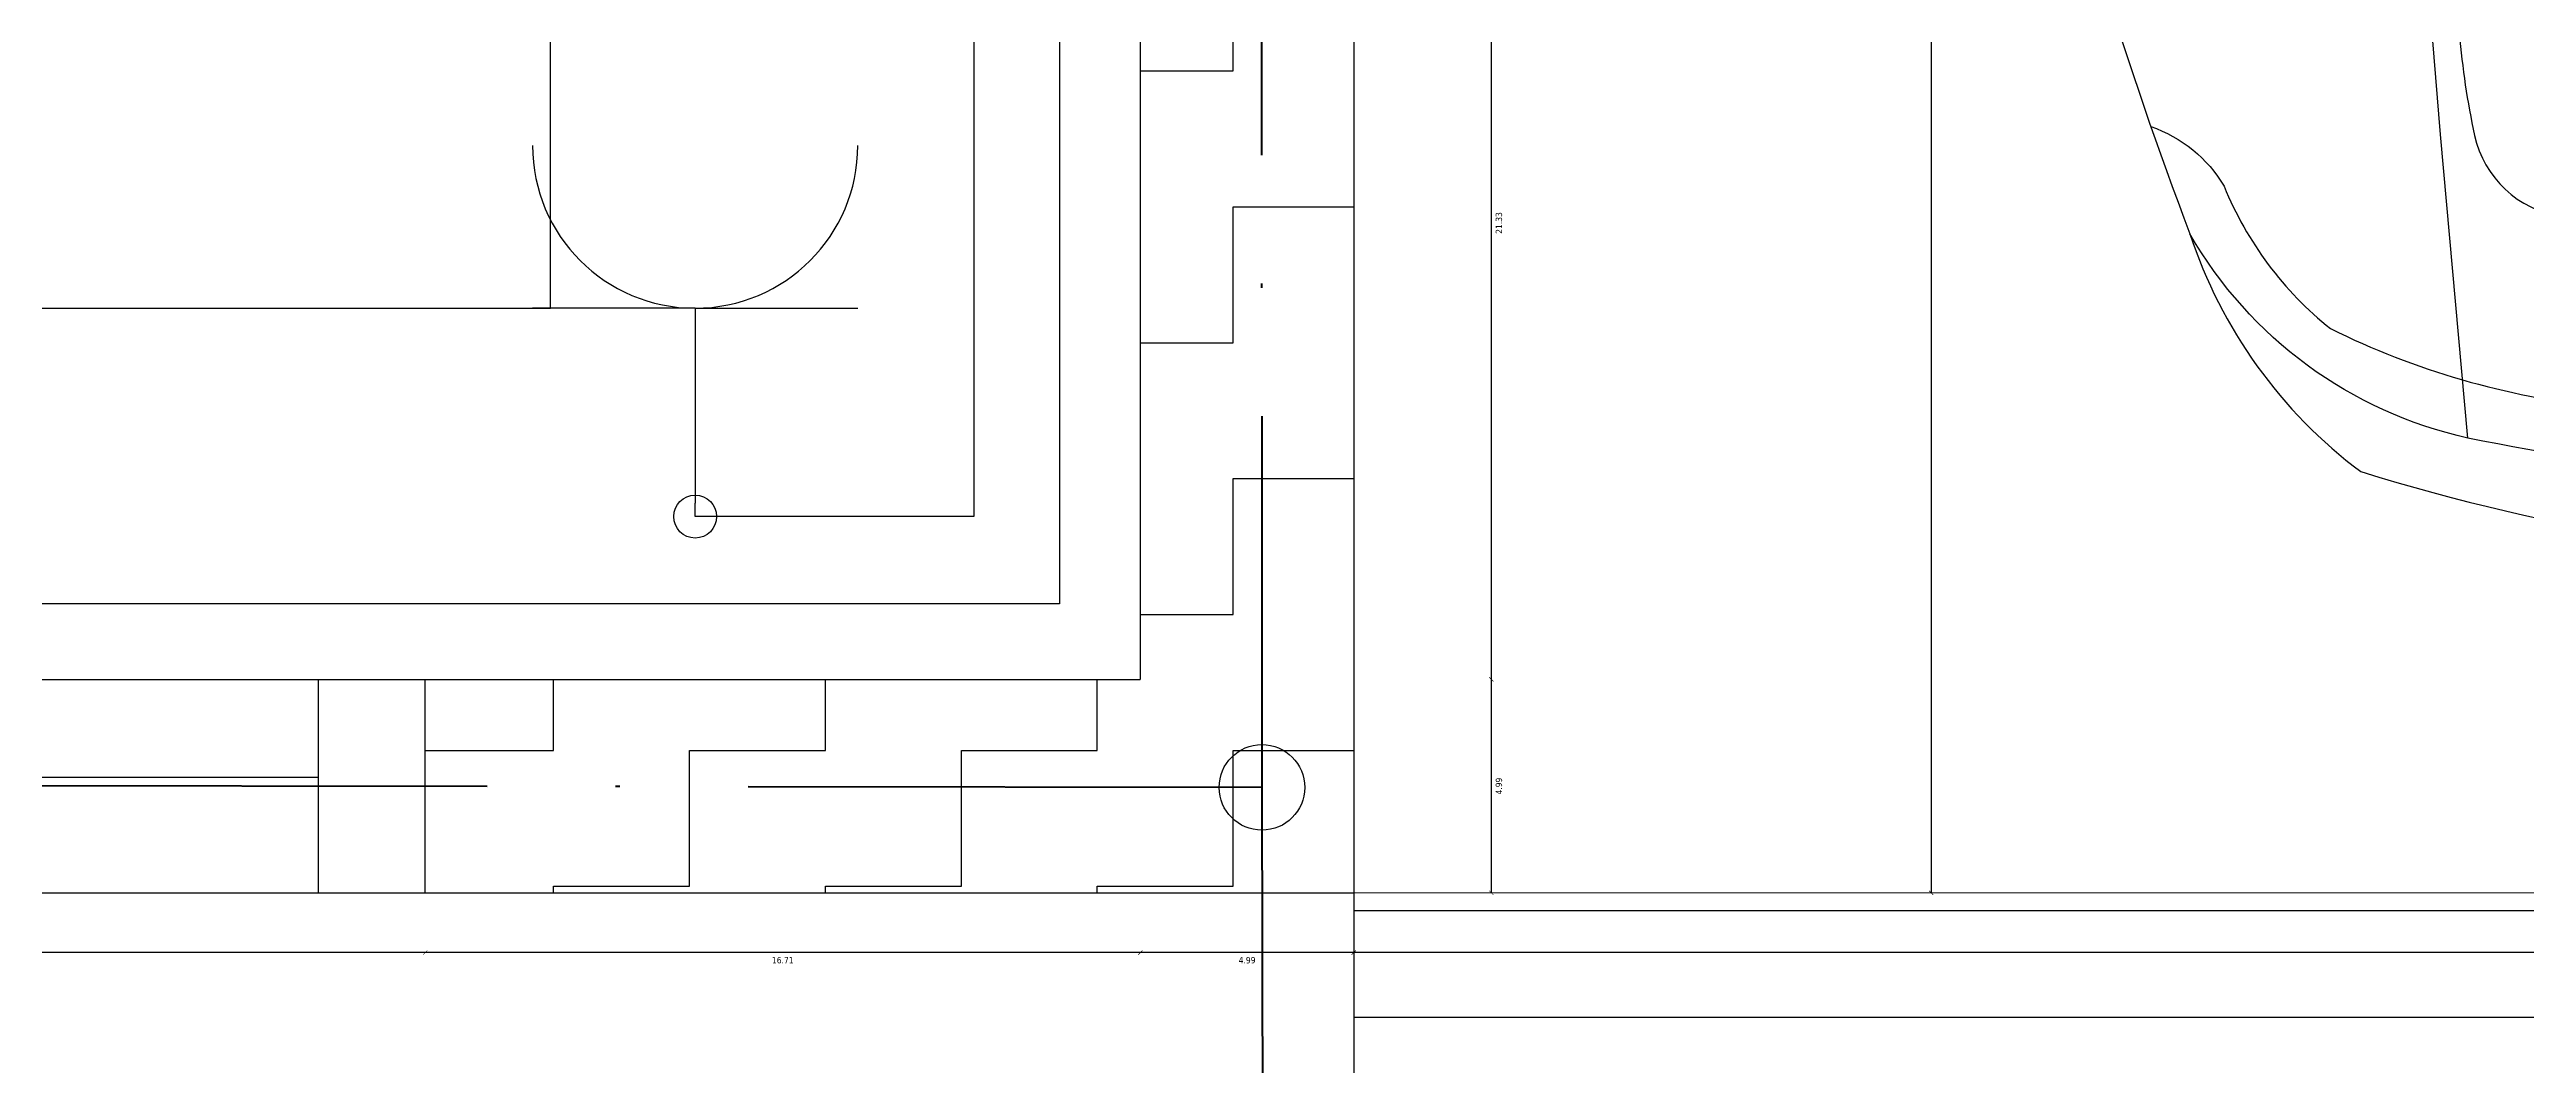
# Model space of a CAD drawing. Header units: millimetres. Extents: x 154 to 5560, y 36 to 724.
# Drawn here: x 1880.6 to 1938.5, y 153.9 to 177.6 of the extents above; entities that cross this region are included whole.
import ezdxf

# ---------------------------------------------------------------- set-up
doc = ezdxf.new("R2010")
doc.units = ezdxf.units.MM
doc.linetypes.add('ACAD_ISO10W100', pattern=[18, 12, -3, 0, -3])
for name, color, linetype in [('KUVVETLİ AKIM', 90, 'Continuous'), ('MİMARİ PLAN', 8, 'Continuous'), ('SEMBOL LİSTESİ', 7, 'Continuous'), ('topraklama', 104, 'Continuous')]:
    doc.layers.add(name, color=color, linetype=linetype)
doc.styles.add('taho', font='tahoma.ttf')
doc.dimstyles.new('PATO', dxfattribs={"dimtxt": 0.15, "dimasz": 0.1, "dimexe": 0.02, "dimexo": 0, "dimgap": 0.1, "dimtad": 2, "dimzin": 1, "dimdsep": 46, "dimtxsty": 'taho', "dimblk": 'ARCHTICK', "dimcen": 0.1, "dimse1": 1, "dimse2": 1, "dimclrd": 256, "dimclre": 1, "dimclrt": 256, "dimadec": 0, "dimazin": 0, "dimtfac": 1, "dimtix": 1, "dimtmove": 0, "dimatfit": 3, "dimldrblk": 'ARCHTICK', "dimfxl": 1, "dimtolj": 1, "dimtzin": 0, "dimarcsym": 0})

# ---------------------------------------------------------------- blocks, each defined once
blk = doc.blocks.new('_ARCHTICK')
at = {"color": 0, "linetype": 'ByBlock', "const_width": 0.15}
blk.add_lwpolyline([(-0.5, -0.5), (0.5, 0.5)], dxfattribs=at)
blk = doc.blocks.new('*D17')
at = {"layer": 'Defpoints', "color": 0, "transparency": 16777216}
for p in [(1906.108, 165.321), (1911.095, 160.334), (1906.108, 156.535)]:
    blk.add_point(p, dxfattribs=at)
at = {"layer": 'MİMARİ PLAN', "lineweight": -2, "transparency": 16777216}
blk.add_line((1911.095, 156.535), (1906.108, 156.535), dxfattribs=at)
at = {"layer": 'MİMARİ PLAN', "lineweight": -2, "transparency": 16777216, "xscale": 0.1, "yscale": 0.1, "zscale": 0.1, "rotation": 180}
blk.add_blockref('_ARCHTICK', (1906.108, 156.535), dxfattribs=at)
at = {"layer": 'MİMARİ PLAN', "lineweight": -2, "transparency": 16777216, "xscale": 0.1, "yscale": 0.1, "zscale": 0.1}
blk.add_blockref('_ARCHTICK', (1911.095, 156.535), dxfattribs=at)
at = {"layer": 'MİMARİ PLAN', "transparency": 16777216, "insert": (1908.602, 156.357), "char_height": 0.15, "attachment_point": 5, "style": 'taho'}
blk.add_mtext('\\A1;4.99', dxfattribs=at)
blk = doc.blocks.new('planta3')
for points in [[(-0.398, -0.8801), (0.2582, -0.8801, 0.155977), (0.3929, -0.9115, 0.222022), (0.4382, -0.8849, -0.111291), (0.7241, -0.9399, 0.080758), (0.7759, -0.9531), (1.3475, -0.9627, 0.035069), (1.8295, -0.8166, 0.153936), (2.0525, -0.6565, 0.073985), (2.1383, -0.1027, 0.073985)], [(1.7291, -0.8532, -0.178742), (1.7851, -0.7845, 0.128631), (1.9185, -0.6847, 0.089194), (1.9915, -0.4327, 0.036776), (2.0128, -0.1027, 0.036776), (1.9915, 0.2273, 0.089194), (1.9185, 0.4793, 0.128631), (1.7851, 0.5791, -0.178742), (1.7291, 0.6478)], [(1.8295, 0.6112, -0.211518), (2.021, 0.3506, -0.047818), (2.0696, -0.1027, -0.047818), (2.021, -0.556, -0.211518), (1.8295, -0.8166, -0.211518)]]:
    blk.add_lwpolyline(points, format="xyb")
blk.add_lwpolyline([(1.5036, -0.1027), (1.5036, -0.5136, 0.407574), (1.5629, -0.5655), (1.642, -0.5641, 0.03281), (1.7374, -0.5498, 0.311096), (1.8132, -0.4689), (1.8132, -0.1027), (1.8132, 0.2635, 0.311096), (1.7374, 0.3444, 0.03281), (1.642, 0.3587), (1.5629, 0.3601, 0.407574), (1.5036, 0.3082)], format="xyb", close=True)
blk.add_lwpolyline([(2.021, -0.556), (1.7365, -0.5818), (1.4349, -0.6063)])
blk = doc.blocks.new('*D47')
at = {"layer": 'Defpoints', "color": 0, "transparency": 16777216}
for p in [(1911.095, 184.248), (1906.108, 162.919), (1914.307, 162.919)]:
    blk.add_point(p, dxfattribs=at)
at = {"layer": 'MİMARİ PLAN', "lineweight": -2, "transparency": 16777216}
blk.add_line((1914.307, 184.248), (1914.307, 162.919), dxfattribs=at)
at = {"layer": 'MİMARİ PLAN', "lineweight": -2, "transparency": 16777216, "xscale": 0.1, "yscale": 0.1, "zscale": 0.1}
for p, rotation in [((1914.307, 184.248), 90), ((1914.307, 162.919), 270)]:
    blk.add_blockref('_ARCHTICK', p, dxfattribs=dict(at, rotation=rotation))
at = {"layer": 'MİMARİ PLAN', "transparency": 16777216, "insert": (1914.485, 173.584), "char_height": 0.15, "attachment_point": 5, "rotation": 90, "style": 'taho'}
blk.add_mtext('\\A1;21.33', dxfattribs=at)
blk = doc.blocks.new('*D48')
at = {"layer": 'Defpoints', "color": 0, "transparency": 16777216}
for p in [(1911.095, 162.919), (1911.095, 157.933), (1914.307, 157.933)]:
    blk.add_point(p, dxfattribs=at)
at = {"layer": 'MİMARİ PLAN', "lineweight": -2, "transparency": 16777216}
blk.add_line((1914.307, 162.919), (1914.307, 157.933), dxfattribs=at)
at = {"layer": 'MİMARİ PLAN', "lineweight": -2, "transparency": 16777216, "xscale": 0.1, "yscale": 0.1, "zscale": 0.1}
for p, rotation in [((1914.307, 162.919), 90), ((1914.307, 157.933), 270)]:
    blk.add_blockref('_ARCHTICK', p, dxfattribs=dict(at, rotation=rotation))
at = {"layer": 'MİMARİ PLAN', "transparency": 16777216, "insert": (1914.485, 160.426), "char_height": 0.15, "attachment_point": 5, "rotation": 90, "style": 'taho'}
blk.add_mtext('\\A1;4.99', dxfattribs=at)
blk = doc.blocks.new('*D49')
at = {"layer": 'Defpoints', "color": 0, "transparency": 16777216}
for p in [(1889.403, 165.321), (1906.108, 160.334), (1889.403, 156.535)]:
    blk.add_point(p, dxfattribs=at)
at = {"layer": 'MİMARİ PLAN', "lineweight": -2, "transparency": 16777216}
blk.add_line((1906.108, 156.535), (1889.403, 156.535), dxfattribs=at)
at = {"layer": 'MİMARİ PLAN', "lineweight": -2, "transparency": 16777216, "xscale": 0.1, "yscale": 0.1, "zscale": 0.1, "rotation": 180}
blk.add_blockref('_ARCHTICK', (1889.403, 156.535), dxfattribs=at)
at = {"layer": 'MİMARİ PLAN', "lineweight": -2, "transparency": 16777216, "xscale": 0.1, "yscale": 0.1, "zscale": 0.1}
blk.add_blockref('_ARCHTICK', (1906.108, 156.535), dxfattribs=at)
at = {"layer": 'MİMARİ PLAN', "transparency": 16777216, "insert": (1897.755, 156.357), "char_height": 0.15, "attachment_point": 5, "style": 'taho'}
blk.add_mtext('\\A1;16.71', dxfattribs=at)
blk = doc.blocks.new('*D50')
at = {"layer": 'Defpoints', "color": 0, "transparency": 16777216}
for p in [(1839.536, 165.321), (1889.403, 160.334), (1839.536, 156.535)]:
    blk.add_point(p, dxfattribs=at)
at = {"layer": 'MİMARİ PLAN', "lineweight": -2, "transparency": 16777216}
blk.add_line((1889.403, 156.535), (1839.536, 156.535), dxfattribs=at)
at = {"layer": 'MİMARİ PLAN', "lineweight": -2, "transparency": 16777216, "xscale": 0.1, "yscale": 0.1, "zscale": 0.1, "rotation": 180}
blk.add_blockref('_ARCHTICK', (1839.536, 156.535), dxfattribs=at)
at = {"layer": 'MİMARİ PLAN', "lineweight": -2, "transparency": 16777216, "xscale": 0.1, "yscale": 0.1, "zscale": 0.1}
blk.add_blockref('_ARCHTICK', (1889.403, 156.535), dxfattribs=at)
at = {"layer": 'MİMARİ PLAN', "transparency": 16777216, "insert": (1864.469, 156.356), "char_height": 0.15, "attachment_point": 5, "style": 'taho'}
blk.add_mtext('\\A1;49.87', dxfattribs=at)
blk = doc.blocks.new('*D59')
at = {"layer": 'Defpoints', "color": 0, "transparency": 16777216}
for p in [(1907.579, 352.481), (1907.579, 157.933), (1924.583, 157.933)]:
    blk.add_point(p, dxfattribs=at)
at = {"layer": 'MİMARİ PLAN', "lineweight": -2, "transparency": 16777216}
blk.add_line((1924.583, 352.481), (1924.583, 157.933), dxfattribs=at)
at = {"layer": 'MİMARİ PLAN', "lineweight": -2, "transparency": 16777216, "xscale": 0.1, "yscale": 0.1, "zscale": 0.1}
for p, rotation in [((1924.583, 352.481), 90), ((1924.583, 157.933), 270)]:
    blk.add_blockref('_ARCHTICK', p, dxfattribs=dict(at, rotation=rotation))
at = {"layer": 'MİMARİ PLAN', "transparency": 16777216, "insert": (1924.761, 255.207), "char_height": 0.15, "attachment_point": 5, "rotation": 90, "style": 'taho'}
blk.add_mtext('\\A1;194.55', dxfattribs=at)
blk = doc.blocks.new('*D60')
at = {"layer": 'Defpoints', "color": 0, "transparency": 16777216}
for p in [(1784.434, 162.919), (1911.095, 135.944), (1784.434, 118.946)]:
    blk.add_point(p, dxfattribs=at)
at = {"layer": 'MİMARİ PLAN', "lineweight": -2, "transparency": 16777216}
blk.add_line((1911.095, 118.946), (1784.434, 118.946), dxfattribs=at)
at = {"layer": 'MİMARİ PLAN', "lineweight": -2, "transparency": 16777216, "xscale": 0.1, "yscale": 0.1, "zscale": 0.1, "rotation": 180}
blk.add_blockref('_ARCHTICK', (1784.434, 118.946), dxfattribs=at)
at = {"layer": 'MİMARİ PLAN', "lineweight": -2, "transparency": 16777216, "xscale": 0.1, "yscale": 0.1, "zscale": 0.1}
blk.add_blockref('_ARCHTICK', (1911.095, 118.946), dxfattribs=at)
at = {"layer": 'MİMARİ PLAN', "transparency": 16777216, "insert": (1871.951, 118.768), "char_height": 0.15, "attachment_point": 5, "style": 'taho'}
blk.add_mtext('\\A1;126.66', dxfattribs=at)
blk = doc.blocks.new('*D70')
at = {"layer": 'Defpoints', "color": 0, "transparency": 16777216}
for p in [(1980.908, 160.426), (1911.095, 156.535), (1911.095, 156.535)]:
    blk.add_point(p, dxfattribs=at)
at = {"layer": 'MİMARİ PLAN', "lineweight": -2, "transparency": 16777216}
blk.add_line((1980.908, 156.535), (1911.095, 156.535), dxfattribs=at)
at = {"layer": 'MİMARİ PLAN', "lineweight": -2, "transparency": 16777216, "xscale": 0.1, "yscale": 0.1, "zscale": 0.1, "rotation": 180}
blk.add_blockref('_ARCHTICK', (1911.095, 156.535), dxfattribs=at)
at = {"layer": 'MİMARİ PLAN', "lineweight": -2, "transparency": 16777216, "xscale": 0.1, "yscale": 0.1, "zscale": 0.1}
blk.add_blockref('_ARCHTICK', (1980.908, 156.535), dxfattribs=at)
at = {"layer": 'MİMARİ PLAN', "transparency": 16777216, "insert": (1946.002, 156.356), "char_height": 0.15, "attachment_point": 5, "style": 'taho'}
blk.add_mtext('\\A1;69.81', dxfattribs=at)

msp = doc.modelspace()

# ---------------------------------------------------------------- hatches: boundary and pattern name
at = {"layer": 'MİMARİ PLAN'}
h = msp.add_hatch(dxfattribs=at)
h.set_pattern_fill('ZIGZAG', color=256, style=0)
h.set_pattern_definition([(0, (1720.95, 615.2825), (3.175, 3.175), [3.175, -3.175]), (90, (1724.125, 615.2825), (-3.175, 3.175), [3.175, -3.175])])
h.paths.add_polyline_path([(1911.095, 184.248), (1906.108, 184.248), (1906.108, 162.919), (1889.403, 162.919), (1889.403, 157.933), (1911.095, 157.933)])
h = msp.add_hatch(dxfattribs=at)
h.set_pattern_fill('_USER', color=256, scale=2.49333, pattern_type=0)
h.set_pattern_definition([(0, (-56877.6502, -21494.567), (0, 2.49333048), [])])
h.paths.add_polyline_path([(1985.895, 157.933), (1980.908, 157.933), (1911.095, 157.933), (1911.095, 131.123, -0.098262), (1920.332, 124.614, -0.21896), (1930.469, 102.575, -0.318076), (1911.095, 75.2), (1911.095, 62.683), (1985.895, 62.683)])
h.paths.add_polyline_path([(1928.341, 104.595, 0.192602), (1920.332, 124.614, 0.092662), (1911.095, 129.949), (1911.095, 78.067, 0.296475)], flags=17)

# ---------------------------------------------------------------- linework, layer by layer
at = {"layer": 'KUVVETLİ AKIM'}
for p, q in [((1904.218, 345.684), (1904.218, 164.683)), ((1902.219, 344), (1902.219, 166.723)), ((1895.709, 166.723), (1895.709, 167.035)), ((1902.219, 166.723), (1895.709, 166.723)), ((1904.218, 164.683), (1828.117, 164.683))]:
    msp.add_line(p, q, dxfattribs=at)
msp.add_circle((1895.709, 166.723), 0.502, dxfattribs=at)
at = {"layer": 'MİMARİ PLAN'}
for p, q in [((1906.108, 184.248), (1906.108, 162.919)), ((1911.095, 184.248), (1911.095, 157.933)), ((1839.536, 162.919), (1889.403, 162.919)), ((1886.909, 157.933), (1886.909, 162.919)), ((1889.403, 157.933), (1889.403, 162.919)), ((1842.029, 160.634), (1886.909, 160.634)), ((1839.536, 157.933), (1889.403, 157.933)), ((1911.095, 157.933), (1911.095, 62.683))]:
    msp.add_line(p, q, dxfattribs=at)
at = {"layer": 'MİMARİ PLAN', "ltscale": 0.2}
for p, q in [((1889.403, 162.919), (1906.108, 162.919)), ((1889.403, 157.933), (1911.095, 157.933))]:
    msp.add_line(p, q, dxfattribs=at)
at = {"layer": 'MİMARİ PLAN', "lineweight": 9, "ltscale": 0.02}
msp.add_line((1980.908, 157.933), (1911.095, 157.933), dxfattribs=at)
at = {"layer": 'MİMARİ PLAN'}
msp.add_lwpolyline([(1824.061, 184.651), (1824.061, 171.594), (1892.332, 171.594), (1892.332, 185.3)], dxfattribs=at)
at = {"layer": 'SEMBOL LİSTESİ'}
for q in [(1891.91, 171.594), (1895.709, 167.035), (1899.508, 171.594)]:
    msp.add_line((1895.709, 171.594), q, dxfattribs=at)
msp.add_circle((1908.949, 160.396), 1, dxfattribs=at)
msp.add_arc((1895.709, 175.392), 3.799, 180, 0, dxfattribs=at)
at = {"layer": 'topraklama', "linetype": 'ACAD_ISO10W100', "lineweight": 60}
for p, q in [((1908.835, 350.071), (1908.949, 160.396)), ((1908.949, 160.396), (1816.797, 160.509)), ((1908.949, 160.396), (1908.969, 149.264))]:
    msp.add_line(p, q, dxfattribs=at)

# ---------------------------------------------------------------- block references
at = {"layer": 'MİMARİ PLAN', "xscale": 24.93330478854162, "yscale": 24.93330478854162, "zscale": 24.93330478854162, "rotation": 270}
msp.add_blockref('planta3', (1950.986, 218.949), dxfattribs=at)

# ---------------------------------------------------------------- dimensions: what is measured, and where the dimension line sits
at = {"layer": 'MİMARİ PLAN'}
for base, p1, p2, picture, middle in [((1924.583, 157.933), (1907.579, 352.481), (1907.579, 157.933), '*D59', (1924.761, 255.207)), ((1914.307, 162.919), (1911.095, 184.248), (1906.108, 162.919), '*D47', (1914.485, 173.584)), ((1914.307, 157.933), (1911.095, 162.919), (1911.095, 157.933), '*D48', (1914.485, 160.426))]:
    dim = msp.add_linear_dim(base=base, p1=p1, p2=p2, angle=90, dimstyle='PATO', dxfattribs=at)
    dim.commit()
    dim.dimension.update_dxf_attribs({"geometry": picture, "text_midpoint": middle})
for base, p1, p2, picture, middle in [((1839.536, 156.535), (1889.403, 160.334), (1839.536, 165.321), '*D50', (1864.469, 156.356)), ((1889.4025, 156.5346), (1906.1083, 160.3341), (1889.4025, 165.3207), '*D49', (1897.7554, 156.3566)), ((1906.108, 156.535), (1911.095, 160.334), (1906.108, 165.321), '*D17', (1908.602, 156.357)), ((1911.095, 156.535), (1980.908, 160.426), (1911.095, 156.535), '*D70', (1946.002, 156.356))]:
    dim = msp.add_linear_dim(base=base, p1=p1, p2=p2, dimstyle='PATO', dxfattribs=at)
    dim.commit()
    dim.dimension.update_dxf_attribs({"geometry": picture, "text_midpoint": middle})
dim = msp.add_linear_dim(base=(1784.434, 118.946), p1=(1911.095, 135.944), p2=(1784.434, 162.919), dimstyle='PATO', dxfattribs=at)
dim.commit()
dim.dimension.update_dxf_attribs({"geometry": '*D60', "text_midpoint": (1871.951, 118.946), "dimtype": 160})

doc.saveas('drawing.dxf')
